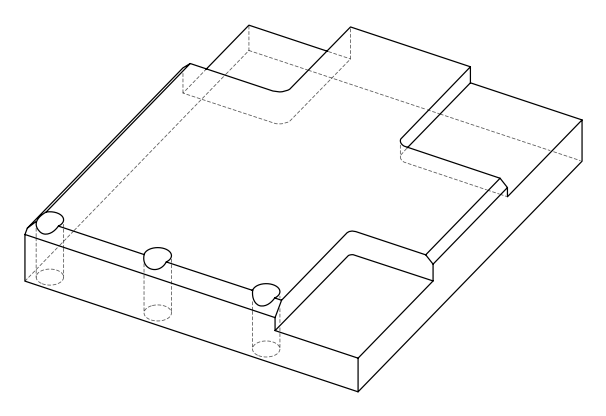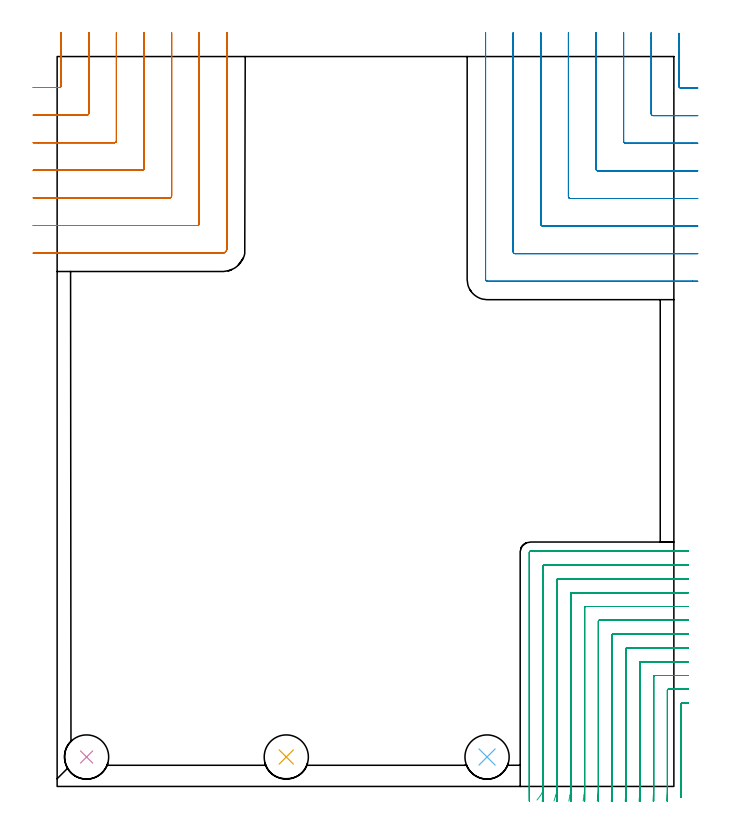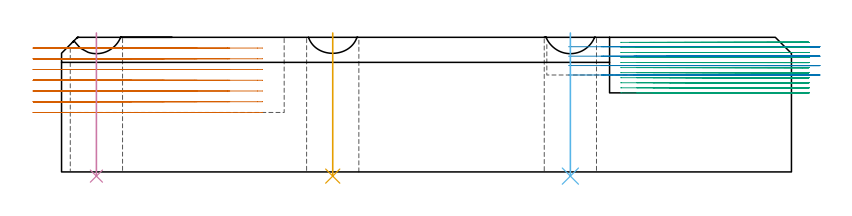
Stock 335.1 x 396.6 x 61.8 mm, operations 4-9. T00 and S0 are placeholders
(PLAN: 9 operations, 3 tool changes, 85.2 min)
(1 AREA_MILL | FG_CHAMFER_SURFACE | UGT0205_001 | 9.37 min | 17064 mm3)
(2 AREA_MILL_1 | FG_CHAMFER_SURFACE_1 | UGT0205_001 | 6.64 min | 7334 mm3)
(3 AREA_MILL_2 | FG_CHAMFER_SURFACE_2 | UGT0205_001 | 3.36 min | 3859 mm3)
(4 MILL_CORNER_NOTCH_RECTANGULAR | CORNER_NOTCH_RECTANGULAR | UGT0201_094 | Follow Part, ap 5, ae 75% | 14.54 min | 410617 mm3)
(5 MILL_CORNER_NOTCH_RECTANGULAR_1 | CORNER_NOTCH_RECTANGULAR_1 | UGT0201_094 | Follow Part, ap 5, ae 75% | 10.12 min | 256073 mm3)
(6 MILL_CORNER_NOTCH_RECTANGULAR_2 | CORNER_NOTCH_RECTANGULAR_2 | NXT0201_013 | Follow Part, ap 2.5, ae 75% | 40.41 min | 282074 mm3)
(7 INDEXABLE_INSERT_DRILL_THROUGH_HOLE_FROM_SOLID | STEP1HOLE | NXT0302_019 | 0.26 min | 27500 mm3)
(8 INDEXABLE_INSERT_DRILL_THROUGH_HOLE_FROM_SOLID_1 | STEP1HOLE_1 | NXT0302_019 | 0.26 min | 27557 mm3)
(9 INDEXABLE_INSERT_DRILL_THROUGH_HOLE_FROM_SOLID_2 | STEP1HOLE_2 | NXT0302_019 | 0.26 min | 27561 mm3)
(TOOL UGT0205_001 | Chamfer Mill 20 x 3 x 45 deg. | D20 FL50 Z2)
(TOOL UGT0201_094 | End mill 20 mm | D20 FL38 Z4)
(TOOL NXT0201_013 | ENDMILL 10mm | D10 FL30 Z4)
(TOOL NXT0302_019 | Index. Insert Drill 24mm [880-D2400L25-05] | D24 PA176 FL120 Z2)
(OP 4 MILL_CORNER_NOTCH_RECTANGULAR)
G17 G21 G94 G90
T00 M6
G54
G17 G0 G90 X-13. Y379.8 S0 M3
G43 Z71.8 H0
Z56.871
G94 G1 X-10. F250.
X1.207 F500.
G3 X2.2 Y380.793 R1.
G1 Y406.6
Y409.6 F250.
G0 Z71.8
X-13. Y364.8
Z56.871
G1 X-10.
X16.206 F500.
G3 X17.2 Y365.794 R1.
G1 Y406.6
Y409.6 F250.
G0 Z71.8
X-13. Y349.8
Z56.871
G1 X-10.
X31.206 F500.
G3 X32.2 Y350.794 R1.
G1 Y406.6
Y409.6 F250.
G0 Z71.8
X-13. Y334.8
Z56.871
G1 X-10.
X46.206 F500.
G3 X47.2 Y335.794 R1.
G1 Y406.6
Y409.6 F250.
G0 Z71.8
X-13. Y319.8
Z56.871
G1 X-10.
X61.205 F500.
G3 X62.2 Y320.795 R1.
G1 Y406.6
Y409.6 F250.
G0 Z71.8
X-13. Y304.8
Z56.871
G1 X-10.
X76.205 F500.
G3 X77.2 Y305.795 R1.
G1 Y406.6
Y409.6 F250.
G0 Z71.8
X-13. Y289.8
Z56.871
G1 X-10.
X89.9 F500.
G3 X92.2 Y292.1 R2.3
G1 Y406.6
Y409.6 F250.
G0 Z71.8
X-13. Y379.8
Z51.943
G1 X-10.
X1.207 F500.
G3 X2.2 Y380.793 R1.
G1 Y406.6
Y409.6 F250.
G0 Z71.8
X-13. Y364.8
Z51.943
G1 X-10.
X16.206 F500.
G3 X17.2 Y365.794 R1.
G1 Y406.6
Y409.6 F250.
G0 Z71.8
X-13. Y349.8
Z51.943
G1 X-10.
X31.206 F500.
G3 X32.2 Y350.794 R1.
G1 Y406.6
Y409.6 F250.
G0 Z71.8
X-13. Y334.8
Z51.943
G1 X-10.
X46.206 F500.
G3 X47.2 Y335.794 R1.
G1 Y406.6
Y409.6 F250.
G0 Z71.8
X-13. Y319.8
Z51.943
G1 X-10.
X61.205 F500.
G3 X62.2 Y320.795 R1.
G1 Y406.6
Y409.6 F250.
G0 Z71.8
X-13. Y304.8
Z51.943
G1 X-10.
X76.205 F500.
G3 X77.2 Y305.795 R1.
G1 Y406.6
Y409.6 F250.
G0 Z71.8
X-13. Y289.8
Z51.943
G1 X-10.
X89.9 F500.
G3 X92.2 Y292.1 R2.3
G1 Y406.6
Y409.6 F250.
G0 Z71.8
X-13. Y379.8
Z47.014
G1 X-10.
X1.207 F500.
G3 X2.2 Y380.793 R1.
G1 Y406.6
Y409.6 F250.
G0 Z71.8
X-13. Y364.8
Z47.014
G1 X-10.
X16.206 F500.
G3 X17.2 Y365.794 R1.
G1 Y406.6
Y409.6 F250.
G0 Z71.8
X-13. Y349.8
Z47.014
G1 X-10.
X31.206 F500.
G3 X32.2 Y350.794 R1.
G1 Y406.6
Y409.6 F250.
G0 Z71.8
X-13. Y334.8
Z47.014
G1 X-10.
X46.206 F500.
G3 X47.2 Y335.794 R1.
G1 Y406.6
Y409.6 F250.
G0 Z71.8
X-13. Y319.8
Z47.014
G1 X-10.
X61.205 F500.
G3 X62.2 Y320.795 R1.
G1 Y406.6
Y409.6 F250.
G0 Z71.8
X-13. Y304.8
Z47.014
G1 X-10.
X76.205 F500.
G3 X77.2 Y305.795 R1.
G1 Y406.6
Y409.6 F250.
G0 Z71.8
X-13. Y289.8
Z47.014
G1 X-10.
X89.9 F500.
G3 X92.2 Y292.1 R2.3
G1 Y406.6
Y409.6 F250.
G0 Z71.8
X-13. Y379.8
Z42.086
G1 X-10.
X1.207 F500.
G3 X2.2 Y380.793 R1.
G1 Y406.6
Y409.6 F250.
G0 Z71.8
X-13. Y364.8
Z42.086
G1 X-10.
X16.206 F500.
G3 X17.2 Y365.794 R1.
G1 Y406.6
Y409.6 F250.
G0 Z71.8
X-13. Y349.8
Z42.086
G1 X-10.
X31.206 F500.
G3 X32.2 Y350.794 R1.
G1 Y406.6
Y409.6 F250.
G0 Z71.8
X-13. Y334.8
Z42.086
G1 X-10.
X46.206 F500.
G3 X47.2 Y335.794 R1.
G1 Y406.6
Y409.6 F250.
G0 Z71.8
X-13. Y319.8
Z42.086
G1 X-10.
X61.205 F500.
G3 X62.2 Y320.795 R1.
G1 Y406.6
Y409.6 F250.
G0 Z71.8
X-13. Y304.8
Z42.086
G1 X-10.
X76.205 F500.
G3 X77.2 Y305.795 R1.
G1 Y406.6
Y409.6 F250.
G0 Z71.8
X-13. Y289.8
Z42.086
G1 X-10.
X89.9 F500.
G3 X92.2 Y292.1 R2.3
G1 Y406.6
Y409.6 F250.
G0 Z71.8
X-13. Y379.8
Z37.157
G1 X-10.
X1.207 F500.
G3 X2.2 Y380.793 R1.
G1 Y406.6
Y409.6 F250.
G0 Z71.8
X-13. Y364.8
Z37.157
G1 X-10.
X16.206 F500.
G3 X17.2 Y365.794 R1.
G1 Y406.6
Y409.6 F250.
G0 Z71.8
X-13. Y349.8
Z37.157
G1 X-10.
X31.206 F500.
G3 X32.2 Y350.794 R1.
G1 Y406.6
Y409.6 F250.
G0 Z71.8
X-13. Y334.8
Z37.157
G1 X-10.
X46.206 F500.
G3 X47.2 Y335.794 R1.
G1 Y406.6
Y409.6 F250.
G0 Z71.8
X-13. Y319.8
Z37.157
G1 X-10.
X61.205 F500.
G3 X62.2 Y320.795 R1.
G1 Y406.6
Y409.6 F250.
G0 Z71.8
X-13. Y304.8
Z37.157
G1 X-10.
X76.205 F500.
G3 X77.2 Y305.795 R1.
G1 Y406.6
Y409.6 F250.
G0 Z71.8
X-13. Y289.8
Z37.157
G1 X-10.
X89.9 F500.
G3 X92.2 Y292.1 R2.3
G1 Y406.6
Y409.6 F250.
G0 Z71.8
X-13. Y379.8
Z32.229
G1 X-10.
X1.207 F500.
G3 X2.2 Y380.793 R1.
G1 Y406.6
Y409.6 F250.
G0 Z71.8
X-13. Y364.8
Z32.229
G1 X-10.
X16.206 F500.
G3 X17.2 Y365.794 R1.
G1 Y406.6
Y409.6 F250.
G0 Z71.8
X-13. Y349.8
Z32.229
G1 X-10.
X31.206 F500.
G3 X32.2 Y350.794 R1.
G1 Y406.6
Y409.6 F250.
G0 Z71.8
X-13. Y334.8
Z32.229
G1 X-10.
X46.206 F500.
G3 X47.2 Y335.794 R1.
G1 Y406.6
Y409.6 F250.
G0 Z71.8
X-13. Y319.8
Z32.229
G1 X-10.
X61.205 F500.
G3 X62.2 Y320.795 R1.
G1 Y406.6
Y409.6 F250.
G0 Z71.8
X-13. Y304.8
Z32.229
G1 X-10.
X76.205 F500.
G3 X77.2 Y305.795 R1.
G1 Y406.6
Y409.6 F250.
G0 Z71.8
X-13. Y289.8
Z32.229
G1 X-10.
X89.9 F500.
G3 X92.2 Y292.1 R2.3
G1 Y406.6
Y409.6 F250.
G0 Z71.8
X-13. Y379.8
Z27.3
G1 X-10.
X1.207 F500.
G3 X2.2 Y380.793 R1.
G1 Y406.6
Y409.6 F250.
G0 Z71.8
X-13. Y364.8
Z27.3
G1 X-10.
X16.206 F500.
G3 X17.2 Y365.794 R1.
G1 Y406.6
Y409.6 F250.
G0 Z71.8
X-13. Y349.8
Z27.3
G1 X-10.
X31.206 F500.
G3 X32.2 Y350.794 R1.
G1 Y406.6
Y409.6 F250.
G0 Z71.8
X-13. Y334.8
Z27.3
G1 X-10.
X46.206 F500.
G3 X47.2 Y335.794 R1.
G1 Y406.6
Y409.6 F250.
G0 Z71.8
X-13. Y319.8
Z27.3
G1 X-10.
X61.205 F500.
G3 X62.2 Y320.795 R1.
G1 Y406.6
Y409.6 F250.
G0 Z71.8
X-13. Y304.8
Z27.3
G1 X-10.
X76.205 F500.
G3 X77.2 Y305.795 R1.
G1 Y406.6
Y409.6 F250.
G0 Z71.8
X-13. Y289.8
Z27.3
G1 X-10.
X89.9 F500.
G3 X92.2 Y292.1 R2.3
G1 Y406.6
Y409.6 F250.
G0 Z71.8
M5
M2
(OP 5 MILL_CORNER_NOTCH_RECTANGULAR_1)
G17 G21 G94 G90
T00 M6
G54
G17 G0 G90 X337.8 Y409.229 S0 M3
G43 Z71.8 H0
Z57.475
G94 G1 Y406.229 F250.
Y380.493 F500.
G3 X338.793 Y379.5 R1.
G1 X345.1
X348.1 F250.
G0 Z71.8
X322.8 Y409.6
Z57.475
G1 Y406.6
Y365.493 F500.
G3 X323.793 Y364.5 R1.
G1 X345.1
X348.1 F250.
G0 Z71.8
X307.8 Y409.6
Z57.475
G1 Y406.6
Y350.494 F500.
G3 X308.794 Y349.5 R1.
G1 X345.1
X348.1 F250.
G0 Z71.8
X292.8 Y409.6
Z57.475
G1 Y406.6
Y335.494 F500.
G3 X293.794 Y334.5 R1.
G1 X345.1
X348.1 F250.
G0 Z71.8
X277.8 Y409.6
Z57.475
G1 Y406.6
Y320.494 F500.
G3 X278.794 Y319.5 R1.
G1 X345.1
X348.1 F250.
G0 Z71.8
X262.8 Y409.6
Z57.475
G1 Y406.6
Y305.495 F500.
G3 X263.795 Y304.5 R1.
G1 X345.1
X348.1 F250.
G0 Z71.8
X247.8 Y409.6
Z57.475
G1 Y406.6
Y290.495 F500.
G3 X248.795 Y289.5 R1.
G1 X345.1
X348.1 F250.
G0 Z71.8
X232.8 Y409.6
Z57.475
G1 Y406.6
Y275.495 F500.
G3 X233.795 Y274.5 R1.
G1 X345.1
X348.1 F250.
G0 Z71.8
X337.8 Y409.229
Z53.15
G1 Y406.229
Y380.493 F500.
G3 X338.793 Y379.5 R1.
G1 X345.1
X348.1 F250.
G0 Z71.8
X322.8 Y409.6
Z53.15
G1 Y406.6
Y365.493 F500.
G3 X323.793 Y364.5 R1.
G1 X345.1
X348.1 F250.
G0 Z71.8
X307.8 Y409.6
Z53.15
G1 Y406.6
Y350.494 F500.
G3 X308.794 Y349.5 R1.
G1 X345.1
X348.1 F250.
G0 Z71.8
X292.8 Y409.6
Z53.15
G1 Y406.6
Y335.494 F500.
G3 X293.794 Y334.5 R1.
G1 X345.1
X348.1 F250.
G0 Z71.8
X277.8 Y409.6
Z53.15
G1 Y406.6
Y320.494 F500.
G3 X278.794 Y319.5 R1.
G1 X345.1
X348.1 F250.
G0 Z71.8
X262.8 Y409.6
Z53.15
G1 Y406.6
Y305.495 F500.
G3 X263.795 Y304.5 R1.
G1 X345.1
X348.1 F250.
G0 Z71.8
X247.8 Y409.6
Z53.15
G1 Y406.6
Y290.495 F500.
G3 X248.795 Y289.5 R1.
G1 X345.1
X348.1 F250.
G0 Z71.8
X232.8 Y409.6
Z53.15
G1 Y406.6
Y275.495 F500.
G3 X233.795 Y274.5 R1.
G1 X345.1
X348.1 F250.
G0 Z71.8
X337.8 Y409.229
Z48.825
G1 Y406.229
Y380.493 F500.
G3 X338.793 Y379.5 R1.
G1 X345.1
X348.1 F250.
G0 Z71.8
X322.8 Y409.6
Z48.825
G1 Y406.6
Y365.493 F500.
G3 X323.793 Y364.5 R1.
G1 X345.1
X348.1 F250.
G0 Z71.8
X307.8 Y409.6
Z48.825
G1 Y406.6
Y350.494 F500.
G3 X308.794 Y349.5 R1.
G1 X345.1
X348.1 F250.
G0 Z71.8
X292.8 Y409.6
Z48.825
G1 Y406.6
Y335.494 F500.
G3 X293.794 Y334.5 R1.
G1 X345.1
X348.1 F250.
G0 Z71.8
X277.8 Y409.6
Z48.825
G1 Y406.6
Y320.494 F500.
G3 X278.794 Y319.5 R1.
G1 X345.1
X348.1 F250.
G0 Z71.8
X262.8 Y409.6
Z48.825
G1 Y406.6
Y305.495 F500.
G3 X263.795 Y304.5 R1.
G1 X345.1
X348.1 F250.
G0 Z71.8
X247.8 Y409.6
Z48.825
G1 Y406.6
Y290.495 F500.
G3 X248.795 Y289.5 R1.
G1 X345.1
X348.1 F250.
G0 Z71.8
X232.8 Y409.6
Z48.825
G1 Y406.6
Y275.495 F500.
G3 X233.795 Y274.5 R1.
G1 X345.1
X348.1 F250.
G0 Z71.8
X337.8 Y409.229
Z44.5
G1 Y406.229
Y380.493 F500.
G3 X338.793 Y379.5 R1.
G1 X345.1
X348.1 F250.
G0 Z71.8
X322.8 Y409.6
Z44.5
G1 Y406.6
Y365.493 F500.
G3 X323.793 Y364.5 R1.
G1 X345.1
X348.1 F250.
G0 Z71.8
X307.8 Y409.6
Z44.5
G1 Y406.6
Y350.494 F500.
G3 X308.794 Y349.5 R1.
G1 X345.1
X348.1 F250.
G0 Z71.8
X292.8 Y409.6
Z44.5
G1 Y406.6
Y335.494 F500.
G3 X293.794 Y334.5 R1.
G1 X345.1
X348.1 F250.
G0 Z71.8
X277.8 Y409.6
Z44.5
G1 Y406.6
Y320.494 F500.
G3 X278.794 Y319.5 R1.
G1 X345.1
X348.1 F250.
G0 Z71.8
X262.8 Y409.6
Z44.5
G1 Y406.6
Y305.495 F500.
G3 X263.795 Y304.5 R1.
G1 X345.1
X348.1 F250.
G0 Z71.8
X247.8 Y409.6
Z44.5
G1 Y406.6
Y290.495 F500.
G3 X248.795 Y289.5 R1.
G1 X345.1
X348.1 F250.
G0 Z71.8
X232.8 Y409.6
Z44.5
G1 Y406.6
Y275.495 F500.
G3 X233.795 Y274.5 R1.
G1 X345.1
X348.1 F250.
G0 Z71.8
M5
M2
(OP 6 MILL_CORNER_NOTCH_RECTANGULAR_2)
G17 G21 G94 G90
T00 M6
G54
G17 G0 G90 X343.1 Y45.308 S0 M3
G43 Z71.8 H0
Z59.482
G94 G1 X340.1 Y45.3 F250.
X339.889 F500.
X339.594
G3 X339.1 Y44.806 R0.5
G1 Y-0.452
G2 X339.059 Y-3.054 R82.5
G1 X338.964 Y-6.052 F250.
G0 Z71.8
X343.1 Y52.809
Z59.482
G1 X340.1 Y52.8
X339.889 F500.
X332.094
G3 X331.6 Y52.306 R0.5
G1 Y-0.452
G2 X331.462 Y-5. R75.
G1 X331.28 Y-7.994 F250.
G0 Z71.8
X343.1 Y60.31
Z59.482
G1 X340.1 Y60.3
X339.889 F500.
X324.595
G3 X324.1 Y59.805 R0.5
G1 Y-0.452
G2 X323.947 Y-5. R67.5
G1 X323.744 Y-7.993 F250.
G0 Z71.8
X343.1 Y67.811
Z59.482
G1 X340.1 Y67.8
X339.889 F500.
X317.095
G3 X316.6 Y67.305 R0.5
G1 Y-0.452
G2 X316.427 Y-5. R60.
G1 X316.2 Y-7.991 F250.
G0 Z71.8
X343.1 Y75.312
Z59.482
G1 X340.1 Y75.3
X339.889 F500.
X309.595
G3 X309.1 Y74.805 R0.5
G1 Y-0.452
G2 X308.903 Y-5. R52.5
G1 X308.643 Y-7.989 F250.
G0 Z71.8
X343.1 Y82.815
Z59.482
G1 X340.1 Y82.8
X339.889 F500.
X302.095
G3 X301.6 Y82.305 R0.5
G1 Y-0.452
G2 X301.37 Y-5. R45.
G1 X301.066 Y-7.985 F250.
G0 Z71.8
X343.1 Y90.317
Z59.482
G1 X340.1 Y90.301
X339.889 Y90.3 F500.
X294.596
G3 X294.1 Y89.804 R0.5
G1 Y-0.452
G2 X293.823 Y-5. R37.5
G1 X293.459 Y-7.978 F250.
G0 Z71.8
X343.1 Y97.822
Z59.482
G1 X340.1 Y97.801
X339.889 Y97.8 F500.
X287.096
G3 X286.6 Y97.304 R0.5
G1 Y-0.452
G2 X286.253 Y-5. R30.
G1 X285.798 Y-7.965 F250.
G0 Z71.8
X343.1 Y105.329
Z59.482
G1 X340.1 Y105.301
X339.889 Y105.3 F500.
X279.596
G3 X279.1 Y104.804 R0.5
G1 Y-0.452
G2 X278.635 Y-5. R22.5
G1 X278.029 Y-7.938 F250.
G0 Z71.8
X343.1 Y112.844
Z59.482
G1 X340.1 Y112.801
G2 X339.889 Y112.8 R15. F500.
G1 X272.096
G3 X271.6 Y112.304 R0.5
G1 Y-0.452
G2 X270.894 Y-5. R15.
G1 X269.984 Y-7.859 F250.
G0 Z71.8
X343.099 Y120.387
Z59.482
G1 X340.1 Y120.303
G2 X339.889 Y120.3 R7.5 F500.
G1 X264.597
G3 X264.1 Y119.803 R0.5
G1 Y-0.452
G2 X262.563 Y-5. R7.5
G1 X260.744 Y-7.385 F250.
G0 Z71.8
X342.889 Y127.8
Z59.482
G1 X339.889
X257.097 F500.
G3 X256.6 Y127.303 R0.5
G1 Y-0.452
Y-3.452 F250.
G0 Z71.8
X343.1 Y45.3
Z57.164
G1 X340.1
X339.594 F500.
G3 X339.1 Y44.806 R0.5
G1 Y-3.
Y-6. F250.
G0 Z71.8
X343.1 Y52.8
Z57.164
G1 X340.1
X332.094 F500.
G3 X331.6 Y52.306 R0.5
G1 Y-3.825
G2 X331.591 Y-5. R75.
G1 X331.544 Y-8. F250.
G0 Z71.8
X343.1 Y60.3
Z57.164
G1 X340.1
X324.595 F500.
G3 X324.1 Y59.805 R0.5
G1 Y-3.825
G2 X324.09 Y-5. R67.5
G1 X324.038 Y-8. F250.
G0 Z71.8
X343.1 Y67.8
Z57.164
G1 X340.1
X317.095 F500.
G3 X316.6 Y67.305 R0.5
G1 Y-3.825
G2 X316.588 Y-5. R60.
G1 X316.53 Y-7.999 F250.
G0 Z71.8
X343.1 Y75.3
Z57.164
G1 X340.1
X309.595 F500.
G3 X309.1 Y74.805 R0.5
G1 Y-3.825
G2 X309.087 Y-5. R52.5
G1 X309.02 Y-7.999 F250.
G0 Z71.8
X343.1 Y82.8
Z57.164
G1 X340.1
X302.095 F500.
G3 X301.6 Y82.305 R0.5
G1 Y-3.825
G2 X301.585 Y-5. R45.
G1 X301.506 Y-7.999 F250.
G0 Z71.8
X343.1 Y90.3
Z57.164
G1 X340.1
X294.596 F500.
G3 X294.1 Y89.804 R0.5
G1 Y-3.825
G2 X294.082 Y-5. R37.5
G1 X293.988 Y-7.999 F250.
G0 Z71.8
X343.1 Y97.8
Z57.164
G1 X340.1
X287.096 F500.
G3 X286.6 Y97.304 R0.5
G1 Y-3.825
G2 X286.577 Y-5. R30.
G1 X286.459 Y-7.998 F250.
G0 Z71.8
X343.1 Y105.3
Z57.164
G1 X340.1
X279.596 F500.
G3 X279.1 Y104.804 R0.5
G1 Y-3.825
G2 X279.069 Y-5. R22.5
G1 X278.913 Y-7.996 F250.
G0 Z71.8
X343.1 Y112.8
Z57.164
G1 X340.1
X272.096 F500.
G3 X271.6 Y112.304 R0.5
G1 Y-3.825
G2 X271.554 Y-5. R15.
G1 X271.319 Y-7.991 F250.
G0 Z71.8
X343.1 Y120.3
Z57.164
G1 X340.1
X264.597 F500.
G3 X264.1 Y119.803 R0.5
G1 Y-3.825
G2 X264.007 Y-5. R7.5
G1 X263.537 Y-7.963 F250.
G0 Z71.8
X343.1 Y127.8
Z57.164
G1 X340.1
X257.097 F500.
G3 X256.6 Y127.303 R0.5
G1 Y-3.825
Y-6.825 F250.
G0 Z71.8
X343.1 Y45.3
Z54.845
G1 X340.1
X339.594 F500.
G3 X339.1 Y44.806 R0.5
G1 Y-3.
Y-6. F250.
G0 Z71.8
X343.1 Y52.8
Z54.845
G1 X340.1
X332.094 F500.
G3 X331.6 Y52.306 R0.5
G1 Y-4.929
Y-5.
X331.597 Y-8. F250.
G0 Z71.8
X343.1 Y60.3
Z54.845
G1 X340.1
X324.595 F500.
G3 X324.1 Y59.805 R0.5
G1 Y-4.929
Y-5.
X324.097 Y-8. F250.
G0 Z71.8
X343.1 Y67.8
Z54.845
G1 X340.1
X317.095 F500.
G3 X316.6 Y67.305 R0.5
G1 Y-4.929
Y-5.
X316.596 Y-8. F250.
G0 Z71.8
X343.1 Y75.3
Z54.845
G1 X340.1
X309.595 F500.
G3 X309.1 Y74.805 R0.5
G1 Y-4.929
Y-5.
X309.096 Y-8. F250.
G0 Z71.8
X343.1 Y82.8
Z54.845
G1 X340.1
X302.095 F500.
G3 X301.6 Y82.305 R0.5
G1 Y-4.929
Y-5.
X301.595 Y-8. F250.
G0 Z71.8
X343.1 Y90.3
Z54.845
G1 X340.1
X294.596 F500.
G3 X294.1 Y89.804 R0.5
G1 Y-4.929
Y-5.
X294.094 Y-8. F250.
G0 Z71.8
X343.1 Y97.8
Z54.845
G1 X340.1
X287.096 F500.
G3 X286.6 Y97.304 R0.5
G1 Y-4.929
Y-5.
X286.593 Y-8. F250.
G0 Z71.8
X343.1 Y105.3
Z54.845
G1 X340.1
X279.596 F500.
G3 X279.1 Y104.804 R0.5
G1 Y-4.929
Y-5.
X279.09 Y-8. F250.
G0 Z71.8
X343.1 Y112.8
Z54.845
G1 X340.1
X272.096 F500.
G3 X271.6 Y112.304 R0.5
G1 Y-4.929
Y-5.
X271.586 Y-8. F250.
G0 Z71.8
X343.1 Y120.3
Z54.845
G1 X340.1
X264.597 F500.
G3 X264.1 Y119.803 R0.5
G1 Y-4.929
Y-5.
X264.071 Y-8. F250.
G0 Z71.8
X343.1 Y127.8
Z54.845
G1 X340.1
X257.097 F500.
G3 X256.6 Y127.303 R0.5
G1 Y-4.929
Y-7.929 F250.
G0 Z71.8
X343.1 Y45.3
Z52.527
G1 X340.1
X339.594 F500.
G3 X339.1 Y44.806 R0.5
G1 Y-3.
Y-6. F250.
G0 Z71.8
X343.1 Y52.8
Z52.527
G1 X340.1
X332.094 F500.
G3 X331.6 Y52.306 R0.5
G1 Y-5.
Y-8. F250.
G0 Z71.8
X343.1 Y60.3
Z52.527
G1 X340.1
X324.595 F500.
G3 X324.1 Y59.805 R0.5
G1 Y-5.
Y-8. F250.
G0 Z71.8
X343.1 Y67.8
Z52.527
G1 X340.1
X317.095 F500.
G3 X316.6 Y67.305 R0.5
G1 Y-5.
Y-8. F250.
G0 Z71.8
X343.1 Y75.3
Z52.527
G1 X340.1
X309.595 F500.
G3 X309.1 Y74.805 R0.5
G1 Y-5.
Y-8. F250.
G0 Z71.8
X343.1 Y82.8
Z52.527
G1 X340.1
X302.095 F500.
G3 X301.6 Y82.305 R0.5
G1 Y-5.
Y-8. F250.
G0 Z71.8
X343.1 Y90.3
Z52.527
G1 X340.1
X294.596 F500.
G3 X294.1 Y89.804 R0.5
G1 Y-5.
Y-8. F250.
G0 Z71.8
X343.1 Y97.8
Z52.527
G1 X340.1
X287.096 F500.
G3 X286.6 Y97.304 R0.5
G1 Y-5.
Y-8. F250.
G0 Z71.8
X343.1 Y105.3
Z52.527
G1 X340.1
X279.596 F500.
G3 X279.1 Y104.804 R0.5
G1 Y-5.
Y-8. F250.
G0 Z71.8
X343.1 Y112.8
Z52.527
G1 X340.1
X272.096 F500.
G3 X271.6 Y112.304 R0.5
G1 Y-5.
Y-8. F250.
G0 Z71.8
X343.1 Y120.3
Z52.527
G1 X340.1
X264.597 F500.
G3 X264.1 Y119.803 R0.5
G1 Y-5.
Y-8. F250.
G0 Z71.8
X343.1 Y127.8
Z52.527
G1 X340.1
X257.097 F500.
G3 X256.6 Y127.303 R0.5
G1 Y-5.
Y-8. F250.
G0 Z71.8
X343.1 Y45.3
Z50.209
G1 X340.1
X339.594 F500.
G3 X339.1 Y44.806 R0.5
G1 Y-3.
Y-6. F250.
G0 Z71.8
X343.1 Y52.8
Z50.209
G1 X340.1
X332.094 F500.
G3 X331.6 Y52.306 R0.5
G1 Y-5.
Y-8. F250.
G0 Z71.8
X343.1 Y60.3
Z50.209
G1 X340.1
X324.595 F500.
G3 X324.1 Y59.805 R0.5
G1 Y-5.
Y-8. F250.
G0 Z71.8
X343.1 Y67.8
Z50.209
G1 X340.1
X317.095 F500.
G3 X316.6 Y67.305 R0.5
G1 Y-5.
Y-8. F250.
G0 Z71.8
X343.1 Y75.3
Z50.209
G1 X340.1
X309.595 F500.
G3 X309.1 Y74.805 R0.5
G1 Y-5.
Y-8. F250.
G0 Z71.8
X343.1 Y82.8
Z50.209
G1 X340.1
X302.095 F500.
G3 X301.6 Y82.305 R0.5
G1 Y-5.
Y-8. F250.
G0 Z71.8
X343.1 Y90.3
Z50.209
G1 X340.1
X294.596 F500.
G3 X294.1 Y89.804 R0.5
G1 Y-5.
Y-8. F250.
G0 Z71.8
X343.1 Y97.8
Z50.209
G1 X340.1
X287.096 F500.
G3 X286.6 Y97.304 R0.5
G1 Y-5.
Y-8. F250.
G0 Z71.8
X343.1 Y105.3
Z50.209
G1 X340.1
X279.596 F500.
G3 X279.1 Y104.804 R0.5
G1 Y-5.
Y-8. F250.
G0 Z71.8
X343.1 Y112.8
Z50.209
G1 X340.1
X272.096 F500.
G3 X271.6 Y112.304 R0.5
G1 Y-5.
Y-8. F250.
G0 Z71.8
X343.1 Y120.3
Z50.209
G1 X340.1
X264.597 F500.
G3 X264.1 Y119.803 R0.5
G1 Y-5.
Y-8. F250.
G0 Z71.8
X343.1 Y127.8
Z50.209
G1 X340.1
X257.097 F500.
G3 X256.6 Y127.303 R0.5
G1 Y-5.
Y-8. F250.
G0 Z71.8
X343.1 Y45.3
Z47.891
G1 X340.1
X339.594 F500.
G3 X339.1 Y44.806 R0.5
G1 Y-3.
Y-6. F250.
G0 Z71.8
X343.1 Y52.8
Z47.891
G1 X340.1
X332.094 F500.
G3 X331.6 Y52.306 R0.5
G1 Y-5.
Y-8. F250.
G0 Z71.8
X343.1 Y60.3
Z47.891
G1 X340.1
X324.595 F500.
G3 X324.1 Y59.805 R0.5
G1 Y-5.
Y-8. F250.
G0 Z71.8
X343.1 Y67.8
Z47.891
G1 X340.1
X317.095 F500.
G3 X316.6 Y67.305 R0.5
G1 Y-5.
Y-8. F250.
G0 Z71.8
X343.1 Y75.3
Z47.891
G1 X340.1
X309.595 F500.
G3 X309.1 Y74.805 R0.5
G1 Y-5.
Y-8. F250.
G0 Z71.8
X343.1 Y82.8
Z47.891
G1 X340.1
X302.095 F500.
G3 X301.6 Y82.305 R0.5
G1 Y-5.
Y-8. F250.
G0 Z71.8
X343.1 Y90.3
Z47.891
G1 X340.1
X294.596 F500.
G3 X294.1 Y89.804 R0.5
G1 Y-5.
Y-8. F250.
G0 Z71.8
X343.1 Y97.8
Z47.891
G1 X340.1
X287.096 F500.
G3 X286.6 Y97.304 R0.5
G1 Y-5.
Y-8. F250.
G0 Z71.8
X343.1 Y105.3
Z47.891
G1 X340.1
X279.596 F500.
G3 X279.1 Y104.804 R0.5
G1 Y-5.
Y-8. F250.
G0 Z71.8
X343.1 Y112.8
Z47.891
G1 X340.1
X272.096 F500.
G3 X271.6 Y112.304 R0.5
G1 Y-5.
Y-8. F250.
G0 Z71.8
X343.1 Y120.3
Z47.891
G1 X340.1
X264.597 F500.
G3 X264.1 Y119.803 R0.5
G1 Y-5.
Y-8. F250.
G0 Z71.8
X343.1 Y127.8
Z47.891
G1 X340.1
X257.097 F500.
G3 X256.6 Y127.303 R0.5
G1 Y-5.
Y-8. F250.
G0 Z71.8
X343.1 Y45.3
Z45.573
G1 X340.1
X339.594 F500.
G3 X339.1 Y44.806 R0.5
G1 Y-3.
Y-6. F250.
G0 Z71.8
X343.1 Y52.8
Z45.573
G1 X340.1
X332.094 F500.
G3 X331.6 Y52.306 R0.5
G1 Y-5.
Y-8. F250.
G0 Z71.8
X343.1 Y60.3
Z45.573
G1 X340.1
X324.595 F500.
G3 X324.1 Y59.805 R0.5
G1 Y-5.
Y-8. F250.
G0 Z71.8
X343.1 Y67.8
Z45.573
G1 X340.1
X317.095 F500.
G3 X316.6 Y67.305 R0.5
G1 Y-5.
Y-8. F250.
G0 Z71.8
X343.1 Y75.3
Z45.573
G1 X340.1
X309.595 F500.
G3 X309.1 Y74.805 R0.5
G1 Y-5.
Y-8. F250.
G0 Z71.8
X343.1 Y82.8
Z45.573
G1 X340.1
X302.095 F500.
G3 X301.6 Y82.305 R0.5
G1 Y-5.
Y-8. F250.
G0 Z71.8
X343.1 Y90.3
Z45.573
G1 X340.1
X294.596 F500.
G3 X294.1 Y89.804 R0.5
G1 Y-5.
Y-8. F250.
G0 Z71.8
X343.1 Y97.8
Z45.573
G1 X340.1
X287.096 F500.
G3 X286.6 Y97.304 R0.5
G1 Y-5.
Y-8. F250.
G0 Z71.8
X343.1 Y105.3
Z45.573
G1 X340.1
X279.596 F500.
G3 X279.1 Y104.804 R0.5
G1 Y-5.
Y-8. F250.
G0 Z71.8
X343.1 Y112.8
Z45.573
G1 X340.1
X272.096 F500.
G3 X271.6 Y112.304 R0.5
G1 Y-5.
Y-8. F250.
G0 Z71.8
X343.1 Y120.3
Z45.573
G1 X340.1
X264.597 F500.
G3 X264.1 Y119.803 R0.5
G1 Y-5.
Y-8. F250.
G0 Z71.8
X343.1 Y127.8
Z45.573
G1 X340.1
X257.097 F500.
G3 X256.6 Y127.303 R0.5
G1 Y-5.
Y-8. F250.
G0 Z71.8
X343.1 Y45.3
Z43.255
G1 X340.1
X339.594 F500.
G3 X339.1 Y44.806 R0.5
G1 Y-3.
Y-6. F250.
G0 Z71.8
X343.1 Y52.8
Z43.255
G1 X340.1
X332.094 F500.
G3 X331.6 Y52.306 R0.5
G1 Y-5.
Y-8. F250.
G0 Z71.8
X343.1 Y60.3
Z43.255
G1 X340.1
X324.595 F500.
G3 X324.1 Y59.805 R0.5
G1 Y-5.
Y-8. F250.
G0 Z71.8
X343.1 Y67.8
Z43.255
G1 X340.1
X317.095 F500.
G3 X316.6 Y67.305 R0.5
G1 Y-5.
Y-8. F250.
G0 Z71.8
X343.1 Y75.3
Z43.255
G1 X340.1
X309.595 F500.
G3 X309.1 Y74.805 R0.5
G1 Y-5.
Y-8. F250.
G0 Z71.8
X343.1 Y82.8
Z43.255
G1 X340.1
X302.095 F500.
G3 X301.6 Y82.305 R0.5
G1 Y-5.
Y-8. F250.
G0 Z71.8
X343.1 Y90.3
Z43.255
G1 X340.1
X294.596 F500.
G3 X294.1 Y89.804 R0.5
G1 Y-5.
Y-8. F250.
G0 Z71.8
X343.1 Y97.8
Z43.255
G1 X340.1
X287.096 F500.
G3 X286.6 Y97.304 R0.5
G1 Y-5.
Y-8. F250.
G0 Z71.8
X343.1 Y105.3
Z43.255
G1 X340.1
X279.596 F500.
G3 X279.1 Y104.804 R0.5
G1 Y-5.
Y-8. F250.
G0 Z71.8
X343.1 Y112.8
Z43.255
G1 X340.1
X272.096 F500.
G3 X271.6 Y112.304 R0.5
G1 Y-5.
Y-8. F250.
G0 Z71.8
X343.1 Y120.3
Z43.255
G1 X340.1
X264.597 F500.
G3 X264.1 Y119.803 R0.5
G1 Y-5.
Y-8. F250.
G0 Z71.8
X343.1 Y127.8
Z43.255
G1 X340.1
X257.097 F500.
G3 X256.6 Y127.303 R0.5
G1 Y-5.
Y-8. F250.
G0 Z71.8
X343.1 Y45.3
Z40.936
G1 X340.1
X339.594 F500.
G3 X339.1 Y44.806 R0.5
G1 Y-3.
Y-6. F250.
G0 Z71.8
X343.1 Y52.8
Z40.936
G1 X340.1
X332.094 F500.
G3 X331.6 Y52.306 R0.5
G1 Y-5.
Y-8. F250.
G0 Z71.8
X343.1 Y60.3
Z40.936
G1 X340.1
X324.595 F500.
G3 X324.1 Y59.805 R0.5
G1 Y-5.
Y-8. F250.
G0 Z71.8
X343.1 Y67.8
Z40.936
G1 X340.1
X317.095 F500.
G3 X316.6 Y67.305 R0.5
G1 Y-5.
Y-8. F250.
G0 Z71.8
X343.1 Y75.3
Z40.936
G1 X340.1
X309.595 F500.
G3 X309.1 Y74.805 R0.5
G1 Y-5.
Y-8. F250.
G0 Z71.8
X343.1 Y82.8
Z40.936
G1 X340.1
X302.095 F500.
G3 X301.6 Y82.305 R0.5
G1 Y-5.
Y-8. F250.
G0 Z71.8
X343.1 Y90.3
Z40.936
G1 X340.1
X294.596 F500.
G3 X294.1 Y89.804 R0.5
G1 Y-5.
Y-8. F250.
G0 Z71.8
X343.1 Y97.8
Z40.936
G1 X340.1
X287.096 F500.
G3 X286.6 Y97.304 R0.5
G1 Y-5.
Y-8. F250.
G0 Z71.8
X343.1 Y105.3
Z40.936
G1 X340.1
X279.596 F500.
G3 X279.1 Y104.804 R0.5
G1 Y-5.
Y-8. F250.
G0 Z71.8
X343.1 Y112.8
Z40.936
G1 X340.1
X272.096 F500.
G3 X271.6 Y112.304 R0.5
G1 Y-5.
Y-8. F250.
G0 Z71.8
X343.1 Y120.3
Z40.936
G1 X340.1
X264.597 F500.
G3 X264.1 Y119.803 R0.5
G1 Y-5.
Y-8. F250.
G0 Z71.8
X343.1 Y127.8
Z40.936
G1 X340.1
X257.097 F500.
G3 X256.6 Y127.303 R0.5
G1 Y-5.
Y-8. F250.
G0 Z71.8
X343.1 Y45.3
Z38.618
G1 X340.1
X339.594 F500.
G3 X339.1 Y44.806 R0.5
G1 Y-3.
Y-6. F250.
G0 Z71.8
X343.1 Y52.8
Z38.618
G1 X340.1
X332.094 F500.
G3 X331.6 Y52.306 R0.5
G1 Y-5.
Y-8. F250.
G0 Z71.8
X343.1 Y60.3
Z38.618
G1 X340.1
X324.595 F500.
G3 X324.1 Y59.805 R0.5
G1 Y-5.
Y-8. F250.
G0 Z71.8
X343.1 Y67.8
Z38.618
G1 X340.1
X317.095 F500.
G3 X316.6 Y67.305 R0.5
G1 Y-5.
Y-8. F250.
G0 Z71.8
X343.1 Y75.3
Z38.618
G1 X340.1
X309.595 F500.
G3 X309.1 Y74.805 R0.5
G1 Y-5.
Y-8. F250.
G0 Z71.8
X343.1 Y82.8
Z38.618
G1 X340.1
X302.095 F500.
G3 X301.6 Y82.305 R0.5
G1 Y-5.
Y-8. F250.
G0 Z71.8
X343.1 Y90.3
Z38.618
G1 X340.1
X294.596 F500.
G3 X294.1 Y89.804 R0.5
G1 Y-5.
Y-8. F250.
G0 Z71.8
X343.1 Y97.8
Z38.618
G1 X340.1
X287.096 F500.
G3 X286.6 Y97.304 R0.5
G1 Y-5.
Y-8. F250.
G0 Z71.8
X343.1 Y105.3
Z38.618
G1 X340.1
X279.596 F500.
G3 X279.1 Y104.804 R0.5
G1 Y-5.
Y-8. F250.
G0 Z71.8
X343.1 Y112.8
Z38.618
G1 X340.1
X272.096 F500.
G3 X271.6 Y112.304 R0.5
G1 Y-5.
Y-8. F250.
G0 Z71.8
X343.1 Y120.3
Z38.618
G1 X340.1
X264.597 F500.
G3 X264.1 Y119.803 R0.5
G1 Y-5.
Y-8. F250.
G0 Z71.8
X343.1 Y127.8
Z38.618
G1 X340.1
X257.097 F500.
G3 X256.6 Y127.303 R0.5
G1 Y-5.
Y-8. F250.
G0 Z71.8
X343.1 Y45.3
Z36.3
G1 X340.1
X339.594 F500.
G3 X339.1 Y44.806 R0.5
G1 Y-3.
Y-6. F250.
G0 Z71.8
X343.1 Y52.8
Z36.3
G1 X340.1
X332.094 F500.
G3 X331.6 Y52.306 R0.5
G1 Y-5.
Y-8. F250.
G0 Z71.8
X343.1 Y60.3
Z36.3
G1 X340.1
X324.595 F500.
G3 X324.1 Y59.805 R0.5
G1 Y-5.
Y-8. F250.
G0 Z71.8
X343.1 Y67.8
Z36.3
G1 X340.1
X317.095 F500.
G3 X316.6 Y67.305 R0.5
G1 Y-5.
Y-8. F250.
G0 Z71.8
X343.1 Y75.3
Z36.3
G1 X340.1
X309.595 F500.
G3 X309.1 Y74.805 R0.5
G1 Y-5.
Y-8. F250.
G0 Z71.8
X343.1 Y82.8
Z36.3
G1 X340.1
X302.095 F500.
G3 X301.6 Y82.305 R0.5
G1 Y-5.
Y-8. F250.
G0 Z71.8
X343.1 Y90.3
Z36.3
G1 X340.1
X294.596 F500.
G3 X294.1 Y89.804 R0.5
G1 Y-5.
Y-8. F250.
G0 Z71.8
X343.1 Y97.8
Z36.3
G1 X340.1
X287.096 F500.
G3 X286.6 Y97.304 R0.5
G1 Y-5.
Y-8. F250.
G0 Z71.8
X343.1 Y105.3
Z36.3
G1 X340.1
X279.596 F500.
G3 X279.1 Y104.804 R0.5
G1 Y-5.
Y-8. F250.
G0 Z71.8
X343.1 Y112.8
Z36.3
G1 X340.1
X272.096 F500.
G3 X271.6 Y112.304 R0.5
G1 Y-5.
Y-8. F250.
G0 Z71.8
X343.1 Y120.3
Z36.3
G1 X340.1
X264.597 F500.
G3 X264.1 Y119.803 R0.5
G1 Y-5.
Y-8. F250.
G0 Z71.8
X343.1 Y127.8
Z36.3
G1 X340.1
X257.097 F500.
G3 X256.6 Y127.303 R0.5
G1 Y-5.
Y-8. F250.
G0 Z71.8
M5
M2
(OP 7 INDEXABLE_INSERT_DRILL_THROUGH_HOLE_FROM_SOLID)
G17 G21 G94 G90
T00 M6
G54
G17 G0 G90 X16. Y16. S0 M3
G43 Z71.8 H1
G94 G81 G98 Z-1.919 F250. R63.8
G80
M5
M2
(OP 8 INDEXABLE_INSERT_DRILL_THROUGH_HOLE_FROM_SOLID_1)
G17 G21 G94 G90
T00 M6
G54
G17 G0 G90 X124.5 Y16. S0 M3
G43 Z71.8 H1
G94 G81 G98 Z-1.919 F250. R63.8
G80
M5
M2
(OP 9 INDEXABLE_INSERT_DRILL_THROUGH_HOLE_FROM_SOLID_2)
G17 G21 G94 G90
T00 M6
G54
G17 G0 G90 X233.6 Y16. S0 M3
G43 Z71.8 H1
G94 G81 G98 Z-1.919 F250. R63.8
G80
M5
M2
